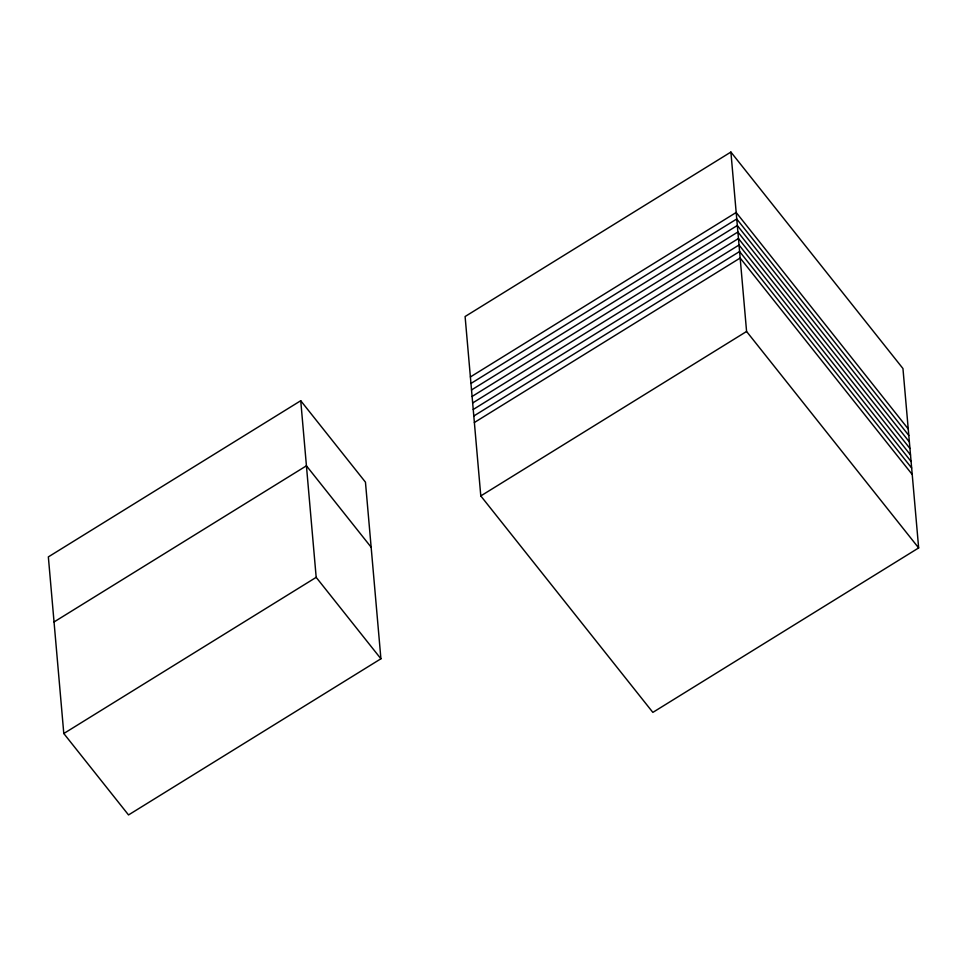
<?xml version="1.0" encoding="UTF-8"?>
<svg xmlns="http://www.w3.org/2000/svg" width="967" height="967" viewBox="0 0 967 967"><rect width="100%" height="100%" fill="white"/><g stroke="black" fill="none" stroke-linecap="round" stroke-linejoin="round"><path stroke-width="1.45" d="M300.737 400.725L48.35 556.895L63.798 733.518L128.526 814.939L380.913 658.781L365.453 482.158L300.737 400.725L316.185 577.347L380.913 658.781M730.895 152.061L465.103 316.523L480.792 495.926L652.858 712.389L918.65 547.926L902.948 368.524L730.895 152.061L746.584 331.476L918.65 547.926M54.043 621.962L306.43 465.804L371.147 547.225M470.385 376.949L736.177 212.486L908.243 428.949M470.953 383.452L736.745 218.989L908.811 435.452M471.521 389.955L737.313 225.492L909.379 441.955M472.101 396.47L737.894 232.007L909.947 448.47M472.67 402.973L738.462 238.511L910.515 454.973M473.238 409.476L739.03 245.014L911.083 461.477M473.806 415.991L739.598 251.529L911.651 467.992M474.374 422.494L740.166 258.032L912.219 474.495M63.798 733.518L316.185 577.347M480.792 495.926L746.584 331.476"/></g></svg>
